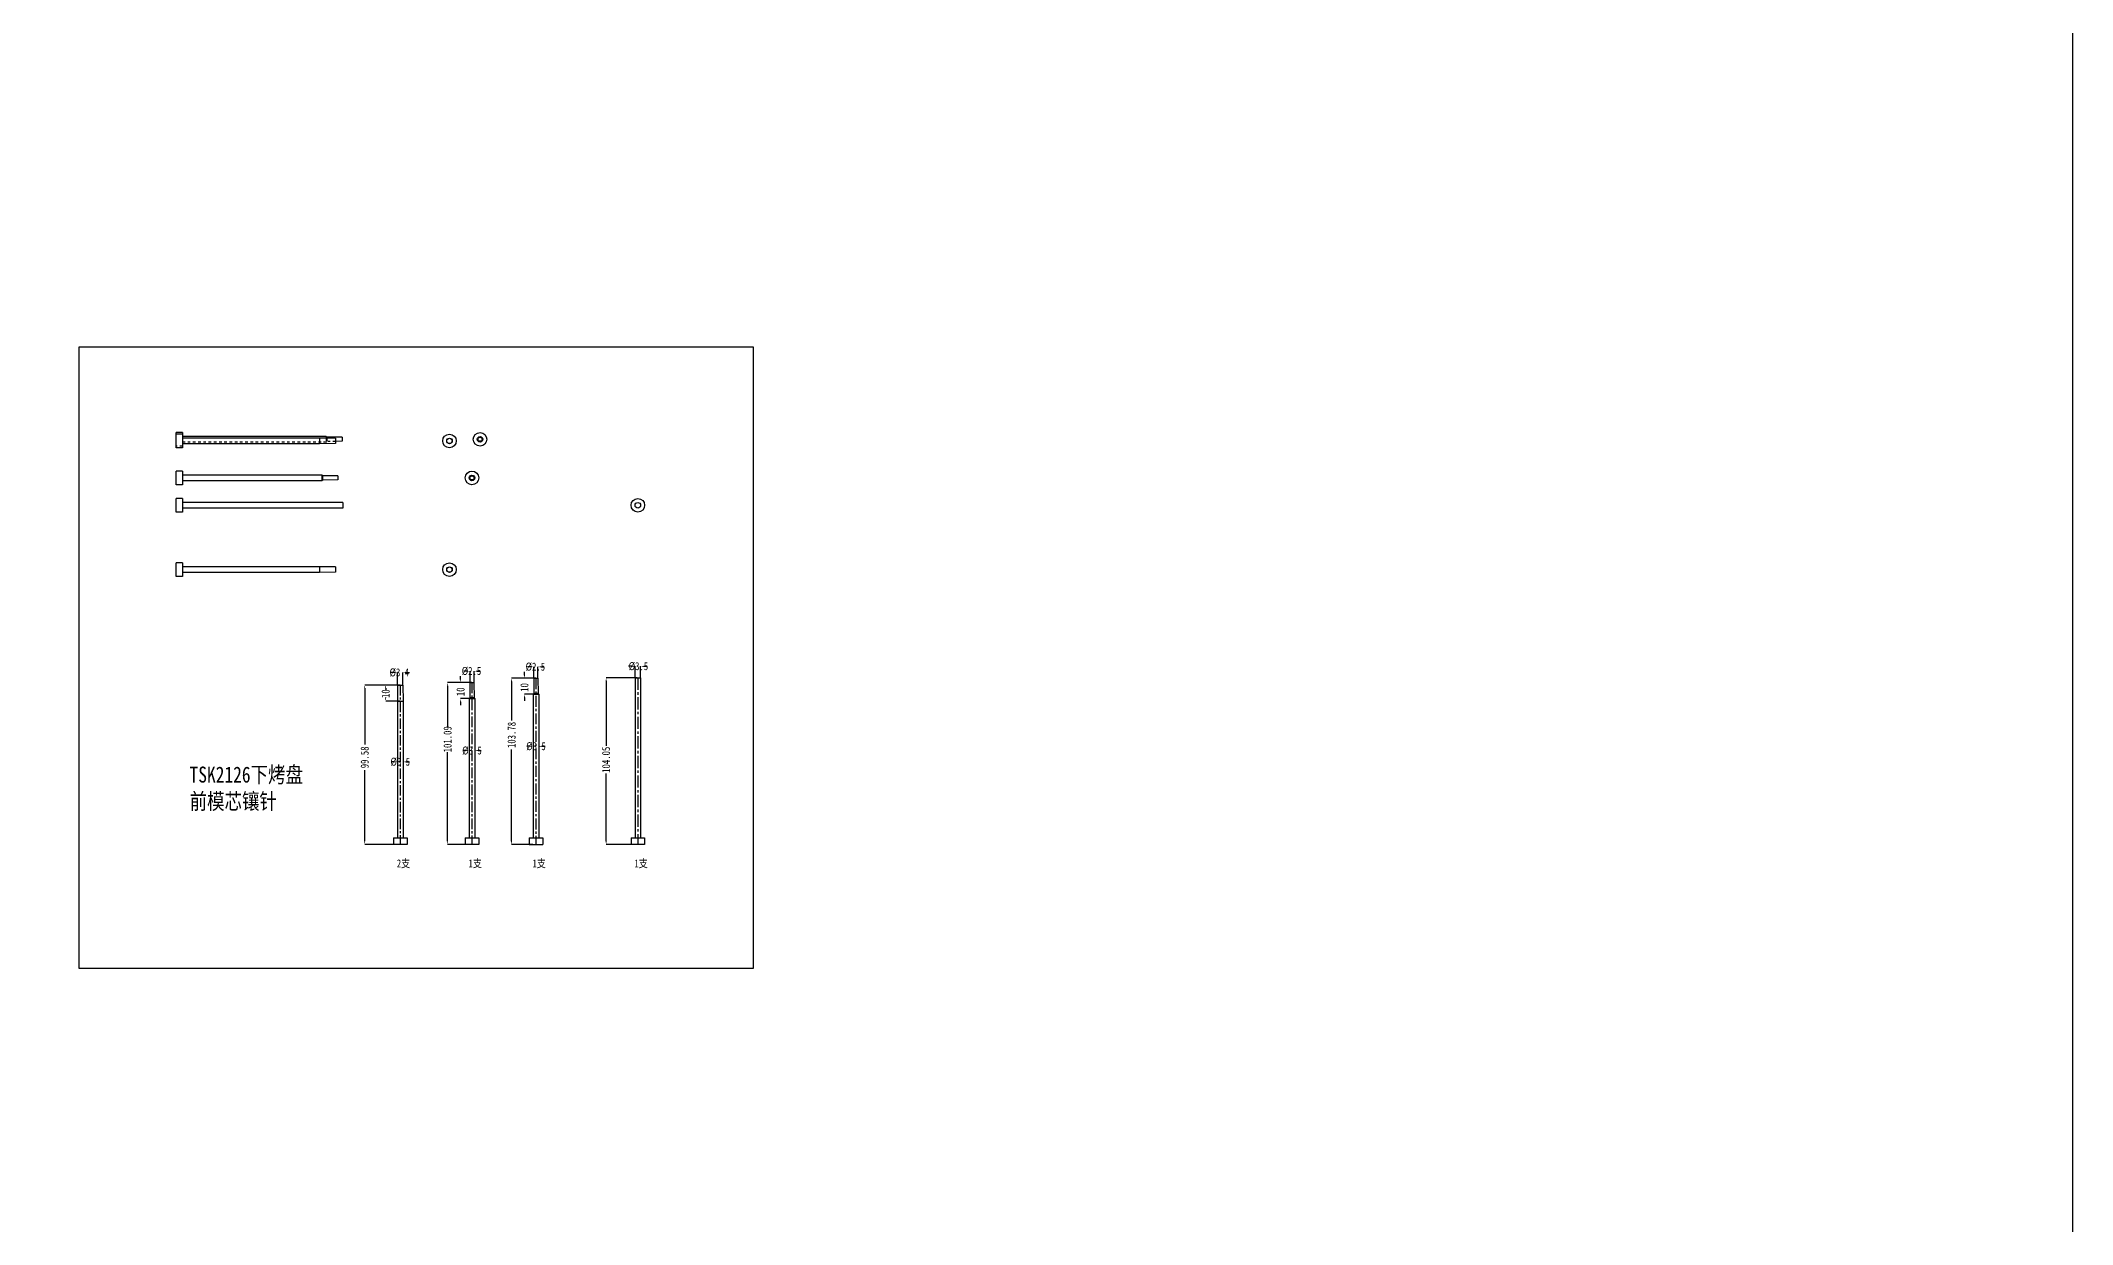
# Model space of a CAD drawing. Header units: millimetres. Extents: x 3267 to 5677, y -4731 to 2600.
# Drawn here: x 4408 to 5677, y -3928 to -3189 of the extents above; entities that cross this region are included whole.
import ezdxf

# ---------------------------------------------------------------- set-up
doc = ezdxf.new("R2010")
doc.units = ezdxf.units.MM
doc.header["$LTSCALE"] = 16.335
doc.header["$PDMODE"] = 3
doc.header["$PDSIZE"] = 0.3125
doc.linetypes.add('CENTER', pattern=[0.6, 0.375, -0.075, 0.075, -0.075])
doc.linetypes.add('HIDDEN', pattern=[0.2, 0.1, -0.1])
doc.layers.get('0').update_dxf_attribs({"linetype": 'CONTINUOUS'})
doc.layers.get('Defpoints').update_dxf_attribs({"linetype": 'CONTINUOUS'})
for name, color, linetype in [('0 @ 1', 7, 'CONTINUOUS'), ('22', 7, 'CONTINUOUS'), ('23', 7, 'CONTINUOUS')]:
    doc.layers.add(name, color=color, linetype=linetype)
doc.layers.add('dim', color=82, linetype='CONTINUOUS', lineweight=9)
doc.styles.get("Standard").update_dxf_attribs({"font": 'txt', "width": 0.8})
doc.dimstyles.new('副本 STANDARD', dxfattribs={"dimtxt": 6, "dimasz": 4, "dimexe": 0, "dimexo": 0, "dimgap": 0, "dimtad": 0, "dimdsep": 46, "dimlunit": 6, "dimtxsty": 'Standard', "dimcen": 0, "dimclrd": 4, "dimclre": 4, "dimclrt": 6, "dimazin": 2, "dimtfac": 2, "dimtofl": 0, "dimtmove": 1, "dimatfit": 3, "dimfxl": 0, "dimtolj": 1, "dimtzin": 0, "dimarcsym": 0})

# ---------------------------------------------------------------- blocks, each defined once
blk = doc.blocks.new('*D498')
at = {"layer": 'Defpoints', "color": 0}
for p in [(4779.5, -3579.5), (4779.5, -3586.6), (4783, -3586.6)]:
    blk.add_point(p, dxfattribs=at)
at = {"layer": 'dim', "color": 4, "lineweight": -2}
for p, q in [((4777.5, -3579.5), (4775.5, -3579.5)), ((4779.5, -3586.6), (4779.5, -3579.5)), ((4783, -3586.6), (4783, -3579.5)), ((4785, -3579.5), (4787, -3579.5))]:
    blk.add_line(p, q, dxfattribs=at)
at = {"layer": 'dim', "color": 4}
for points in [[(4777.5, -3579.2), (4777.5, -3579.9), (4779.5, -3579.5)], [(4785, -3579.2), (4785, -3579.9), (4783, -3579.5)]]:
    blk.add_solid(points, dxfattribs=at)
at = {"layer": 'dim', "color": 6, "insert": (4781.6, -3579.5), "char_height": 5, "attachment_point": 5}
blk.add_mtext('\\A1;%%c3.5', dxfattribs=at)
blk = doc.blocks.new('*D499')
at = {"layer": 'Defpoints', "color": 0}
for p in [(4780.9, -3586.7), (4761.4, -3690.8), (4781.2, -3690.8)]:
    blk.add_point(p, dxfattribs=at)
at = {"layer": 'dim', "color": 4, "lineweight": -2}
for p, q in [((4780.9, -3586.7), (4761.4, -3586.7)), ((4761.4, -3588.7), (4761.4, -3629.2)), ((4761.4, -3688.8), (4761.4, -3646.5)), ((4781.2, -3690.8), (4761.4, -3690.8))]:
    blk.add_line(p, q, dxfattribs=at)
at = {"layer": 'dim', "color": 4}
for points in [[(4761.1, -3588.7), (4761.8, -3588.7), (4761.4, -3586.7)], [(4761.1, -3688.8), (4761.8, -3688.8), (4761.4, -3690.8)]]:
    blk.add_solid(points, dxfattribs=at)
at = {"layer": 'dim', "color": 6, "insert": (4761.4, -3637.9), "char_height": 5, "attachment_point": 5, "rotation": 90}
blk.add_mtext('\\A1;104.05', dxfattribs=at)
blk = doc.blocks.new('*D500')
at = {"layer": 'Defpoints', "color": 0}
for p in [(4631.1, -3583.4), (4631.1, -3591.2), (4634.5, -3591.2)]:
    blk.add_point(p, dxfattribs=at)
at = {"layer": 'dim', "color": 4, "lineweight": -2}
for p, q in [((4629.1, -3583.4), (4627.1, -3583.4)), ((4631.1, -3591.2), (4631.1, -3583.4)), ((4634.5, -3591.2), (4634.5, -3583.4)), ((4636.5, -3583.4), (4638.5, -3583.4))]:
    blk.add_line(p, q, dxfattribs=at)
at = {"layer": 'dim', "color": 4}
for points in [[(4629.1, -3583), (4629.1, -3583.7), (4631.1, -3583.4)], [(4636.5, -3583), (4636.5, -3583.7), (4634.5, -3583.4)]]:
    blk.add_solid(points, dxfattribs=at)
at = {"layer": 'dim', "color": 6, "insert": (4632.2, -3583.4), "char_height": 5, "attachment_point": 5}
blk.add_mtext('\\A1;%%c3.4', dxfattribs=at)
blk = doc.blocks.new('*D501')
at = {"layer": 'Defpoints', "color": 0}
for p in [(4632.8, -3591.2), (4623.7, -3601.2), (4632.8, -3601.2)]:
    blk.add_point(p, dxfattribs=at)
at = {"layer": 'dim', "color": 4, "lineweight": -2}
for p, q in [((4632.8, -3591.2), (4623.7, -3591.2)), ((4623.7, -3593.2), (4623.7, -3594.3)), ((4623.7, -3599.2), (4623.7, -3599)), ((4632.8, -3601.2), (4623.7, -3601.2))]:
    blk.add_line(p, q, dxfattribs=at)
at = {"layer": 'dim', "color": 4}
for points in [[(4623.3, -3593.2), (4624, -3593.2), (4623.7, -3591.2)], [(4623.3, -3599.2), (4624, -3599.2), (4623.7, -3601.2)]]:
    blk.add_solid(points, dxfattribs=at)
at = {"layer": 'dim', "color": 6, "insert": (4623.7, -3596.6), "char_height": 5, "attachment_point": 5, "rotation": 90}
blk.add_mtext('\\A1;10', dxfattribs=at)
blk = doc.blocks.new('*D502')
at = {"layer": 'Defpoints', "color": 0}
for p in [(4632.2, -3591.2), (4610.6, -3690.8), (4628.6, -3690.8)]:
    blk.add_point(p, dxfattribs=at)
at = {"layer": 'dim', "color": 4, "lineweight": -2}
for p, q in [((4632.2, -3591.2), (4610.6, -3591.2)), ((4610.6, -3593.2), (4610.6, -3628.4)), ((4610.6, -3688.8), (4610.6, -3644.4)), ((4628.6, -3690.8), (4610.6, -3690.8))]:
    blk.add_line(p, q, dxfattribs=at)
at = {"layer": 'dim', "color": 4}
for points in [[(4610.3, -3593.2), (4610.9, -3593.2), (4610.6, -3591.2)], [(4610.3, -3688.8), (4610.9, -3688.8), (4610.6, -3690.8)]]:
    blk.add_solid(points, dxfattribs=at)
at = {"layer": 'dim', "color": 6, "insert": (4610.6, -3636.4), "char_height": 5, "attachment_point": 5, "rotation": 90}
blk.add_mtext('\\A1;99.58', dxfattribs=at)
blk = doc.blocks.new('*D503')
at = {"layer": 'Defpoints', "color": 0}
for p in [(4631.1, -3639.2), (4634.6, -3639.2), (4634.6, -3639.2)]:
    blk.add_point(p, dxfattribs=at)
at = {"layer": 'dim', "color": 4, "lineweight": -2}
for p, q in [((4629.1, -3639.2), (4627.1, -3639.2)), ((4636.6, -3639.2), (4638.6, -3639.2))]:
    blk.add_line(p, q, dxfattribs=at)
at = {"layer": 'dim', "color": 4}
for points in [[(4629.1, -3638.9), (4629.1, -3639.6), (4631.1, -3639.2)], [(4636.6, -3638.9), (4636.6, -3639.6), (4634.6, -3639.2)]]:
    blk.add_solid(points, dxfattribs=at)
at = {"layer": 'dim', "color": 6, "insert": (4632.8, -3639.2), "char_height": 5, "attachment_point": 5}
blk.add_mtext('\\A1;%%c3.5', dxfattribs=at)
blk = doc.blocks.new('*D504')
at = {"layer": 'Defpoints', "color": 0}
for p in [(4676.4, -3589.7), (4678.9, -3582.5), (4678.9, -3589.7)]:
    blk.add_point(p, dxfattribs=at)
at = {"layer": 'dim', "color": 4, "lineweight": -2}
for p, q in [((4674.4, -3582.5), (4672.4, -3582.5)), ((4676.4, -3589.7), (4676.4, -3582.5)), ((4678.9, -3589.7), (4678.9, -3582.5)), ((4680.9, -3582.5), (4682.9, -3582.5))]:
    blk.add_line(p, q, dxfattribs=at)
at = {"layer": 'dim', "color": 4}
for points in [[(4674.4, -3582.2), (4674.4, -3582.9), (4676.4, -3582.5)], [(4680.9, -3582.2), (4680.9, -3582.9), (4678.9, -3582.5)]]:
    blk.add_solid(points, dxfattribs=at)
at = {"layer": 'dim', "color": 6, "insert": (4677.3, -3582.5), "char_height": 5, "attachment_point": 5}
blk.add_mtext('\\A1;%%c2.5', dxfattribs=at)
blk = doc.blocks.new('*D505')
at = {"layer": 'Defpoints', "color": 0}
for p in [(4677.6, -3589.7), (4670.5, -3599.7), (4677.6, -3599.7)]:
    blk.add_point(p, dxfattribs=at)
at = {"layer": 'dim', "color": 4, "lineweight": -2}
for p, q in [((4670.5, -3587.7), (4670.5, -3585.7)), ((4677.6, -3589.7), (4670.5, -3589.7)), ((4677.6, -3599.7), (4670.5, -3599.7)), ((4670.5, -3601.7), (4670.5, -3603.7))]:
    blk.add_line(p, q, dxfattribs=at)
at = {"layer": 'dim', "color": 4}
for points in [[(4670.2, -3587.7), (4670.8, -3587.7), (4670.5, -3589.7)], [(4670.2, -3601.7), (4670.8, -3601.7), (4670.5, -3599.7)]]:
    blk.add_solid(points, dxfattribs=at)
at = {"layer": 'dim', "color": 6, "insert": (4670.5, -3595.4), "char_height": 5, "attachment_point": 5, "rotation": 90}
blk.add_mtext('\\A1;10', dxfattribs=at)
blk = doc.blocks.new('*D506')
at = {"layer": 'Defpoints', "color": 0}
for p in [(4677.6, -3589.7), (4662.4, -3690.8), (4677.6, -3690.8)]:
    blk.add_point(p, dxfattribs=at)
at = {"layer": 'dim', "color": 4, "lineweight": -2}
for p, q in [((4677.6, -3589.7), (4662.4, -3589.7)), ((4662.4, -3591.7), (4662.4, -3617.1)), ((4662.4, -3688.8), (4662.4, -3633.1)), ((4677.6, -3690.8), (4662.4, -3690.8))]:
    blk.add_line(p, q, dxfattribs=at)
at = {"layer": 'dim', "color": 4}
for points in [[(4662.1, -3591.7), (4662.7, -3591.7), (4662.4, -3589.7)], [(4662.1, -3688.8), (4662.7, -3688.8), (4662.4, -3690.8)]]:
    blk.add_solid(points, dxfattribs=at)
at = {"layer": 'dim', "color": 6, "insert": (4662.4, -3625.1), "char_height": 5, "attachment_point": 5, "rotation": 90}
blk.add_mtext('\\A1;101.09', dxfattribs=at)
blk = doc.blocks.new('*D507')
at = {"layer": 'Defpoints', "color": 0}
for p in [(4675.9, -3632.2), (4679.4, -3632.2), (4679.4, -3632.2)]:
    blk.add_point(p, dxfattribs=at)
at = {"layer": 'dim', "color": 4, "lineweight": -2}
for p, q in [((4673.9, -3632.2), (4671.9, -3632.2)), ((4681.4, -3632.2), (4683.4, -3632.2))]:
    blk.add_line(p, q, dxfattribs=at)
at = {"layer": 'dim', "color": 4}
for points in [[(4673.9, -3631.8), (4673.9, -3632.5), (4675.9, -3632.2)], [(4681.4, -3631.8), (4681.4, -3632.5), (4679.4, -3632.2)]]:
    blk.add_solid(points, dxfattribs=at)
at = {"layer": 'dim', "color": 6, "insert": (4677.6, -3632.2), "char_height": 5, "attachment_point": 5}
blk.add_mtext('\\A1;%%c3.5', dxfattribs=at)
blk = doc.blocks.new('*D509')
at = {"layer": 'Defpoints', "color": 0}
for p in [(4716.3, -3587), (4718.8, -3579.8), (4718.8, -3587)]:
    blk.add_point(p, dxfattribs=at)
at = {"layer": 'dim', "color": 4, "lineweight": -2}
for p, q in [((4714.3, -3579.8), (4712.3, -3579.8)), ((4716.3, -3587), (4716.3, -3579.8)), ((4718.8, -3587), (4718.8, -3579.8)), ((4720.8, -3579.8), (4722.8, -3579.8))]:
    blk.add_line(p, q, dxfattribs=at)
at = {"layer": 'dim', "color": 4}
for points in [[(4714.3, -3579.5), (4714.3, -3580.2), (4716.3, -3579.8)], [(4720.8, -3579.5), (4720.8, -3580.2), (4718.8, -3579.8)]]:
    blk.add_solid(points, dxfattribs=at)
at = {"layer": 'dim', "color": 6, "insert": (4717.2, -3579.8), "char_height": 5, "attachment_point": 5}
blk.add_mtext('\\A1;%%c2.5', dxfattribs=at)
blk = doc.blocks.new('*D510')
at = {"layer": 'Defpoints', "color": 0}
for p in [(4717.6, -3587), (4710.4, -3597), (4717.6, -3597)]:
    blk.add_point(p, dxfattribs=at)
at = {"layer": 'dim', "color": 4, "lineweight": -2}
for p, q in [((4710.4, -3585), (4710.4, -3583)), ((4717.6, -3587), (4710.4, -3587)), ((4717.6, -3597), (4710.4, -3597)), ((4710.4, -3599), (4710.4, -3601))]:
    blk.add_line(p, q, dxfattribs=at)
at = {"layer": 'dim', "color": 4}
for points in [[(4710.1, -3585), (4710.8, -3585), (4710.4, -3587)], [(4710.1, -3599), (4710.8, -3599), (4710.4, -3597)]]:
    blk.add_solid(points, dxfattribs=at)
at = {"layer": 'dim', "color": 6, "insert": (4710.4, -3592.7), "char_height": 5, "attachment_point": 5, "rotation": 90}
blk.add_mtext('\\A1;10', dxfattribs=at)
blk = doc.blocks.new('*D511')
at = {"layer": 'Defpoints', "color": 0}
for p in [(4717.6, -3587), (4702.4, -3690.8), (4715.7, -3690.8)]:
    blk.add_point(p, dxfattribs=at)
at = {"layer": 'dim', "color": 4, "lineweight": -2}
for p, q in [((4717.6, -3587), (4702.4, -3587)), ((4702.4, -3589), (4702.4, -3613.4)), ((4702.4, -3688.8), (4702.4, -3631.4)), ((4715.7, -3690.8), (4702.4, -3690.8))]:
    blk.add_line(p, q, dxfattribs=at)
at = {"layer": 'dim', "color": 4}
for points in [[(4702, -3589), (4702.7, -3589), (4702.4, -3587)], [(4702, -3688.8), (4702.7, -3688.8), (4702.4, -3690.8)]]:
    blk.add_solid(points, dxfattribs=at)
at = {"layer": 'dim', "color": 6, "insert": (4702.4, -3622.4), "char_height": 5, "attachment_point": 5, "rotation": 90}
blk.add_mtext('\\A1;103.78', dxfattribs=at)
blk = doc.blocks.new('*D508')
at = {"layer": 'Defpoints', "color": 0}
for p in [(4715.8, -3629.5), (4719.3, -3629.5), (4719.3, -3629.5)]:
    blk.add_point(p, dxfattribs=at)
at = {"layer": 'dim', "color": 4, "lineweight": -2}
for p, q in [((4713.8, -3629.5), (4711.8, -3629.5)), ((4721.3, -3629.5), (4723.3, -3629.5))]:
    blk.add_line(p, q, dxfattribs=at)
at = {"layer": 'dim', "color": 4}
for points in [[(4713.8, -3629.1), (4713.8, -3629.8), (4715.8, -3629.5)], [(4721.3, -3629.1), (4721.3, -3629.8), (4719.3, -3629.5)]]:
    blk.add_solid(points, dxfattribs=at)
at = {"layer": 'dim', "color": 6, "insert": (4717.6, -3629.5), "char_height": 5, "attachment_point": 5}
blk.add_mtext('\\A1;%%c3.5', dxfattribs=at)

msp = doc.modelspace()

# ---------------------------------------------------------------- linework, layer by layer
for p, q in [((4713.319, -3686.774), (4713.319, -3690.774)), ((4713.319, -3686.774), (4721.819, -3686.774)), ((4713.319, -3690.774), (4721.819, -3690.774))]:
    msp.add_line(p, q)
for points in [[(3267.117, 2600.155), (5677.436, 2600.155), (5677.436, -4730.658), (3267.117, -4730.658)], [(4432.241, -3379.877), (4853.224, -3379.877), (4853.224, -3768.305), (4432.241, -3768.305)]]:
    msp.add_lwpolyline(points, close=True)
at = {"layer": '22', "color": 1, "linetype": 'CENTER', "ltscale": 1.246443}
msp.add_line((4781.248, -3586.574), (4781.248, -3690.774), dxfattribs=at)
at = {"layer": '23', "color": 7, "linetype": 'Continuous'}
for p, q in [((4492.798, -3442.917), (4492.798, -3433.412)), ((4496.798, -3433.412), (4492.798, -3433.412)), ((4496.798, -3434.417), (4492.798, -3434.417)), ((4496.798, -3433.412), (4496.798, -3442.917)), ((4586.577, -3435.912), (4496.798, -3435.912)), ((4582.377, -3436.917), (4496.798, -3436.917)), ((4582.377, -3436.917), (4582.377, -3440.417)), ((4592.377, -3436.967), (4582.377, -3436.917)), ((4586.577, -3435.912), (4586.577, -3436.938)), ((4587.027, -3436.364), (4586.577, -3435.912)), ((4587.027, -3436.94), (4587.027, -3436.364)), ((4596.577, -3436.412), (4587.027, -3436.364)), ((4592.377, -3436.967), (4592.377, -3440.367)), ((4596.577, -3438.912), (4592.377, -3438.933)), ((4596.577, -3436.412), (4596.577, -3438.911)), ((4496.798, -3442.917), (4492.798, -3442.917)), ((4582.377, -3440.417), (4496.798, -3440.417)), ((4592.377, -3440.367), (4582.377, -3440.417)), ((4492.798, -3466.032), (4492.798, -3457.532)), ((4496.798, -3457.532), (4492.798, -3457.532)), ((4496.798, -3457.532), (4496.798, -3466.032)), ((4583.884, -3460.032), (4496.798, -3460.032)), ((4583.884, -3463.532), (4496.798, -3463.532)), ((4583.884, -3460.032), (4583.884, -3463.532)), ((4584.334, -3460.484), (4583.884, -3460.032)), ((4584.334, -3463.08), (4583.884, -3463.532)), ((4584.334, -3463.08), (4584.334, -3460.484)), ((4593.884, -3460.532), (4584.334, -3460.484)), ((4593.884, -3463.032), (4584.334, -3463.08)), ((4593.884, -3460.532), (4593.884, -3463.031)), ((4496.798, -3466.032), (4492.798, -3466.032)), ((4492.798, -3483.117), (4492.798, -3474.617)), ((4496.798, -3474.617), (4492.798, -3474.617)), ((4496.798, -3474.617), (4496.798, -3483.117)), ((4596.848, -3477.117), (4496.798, -3477.117)), ((4596.848, -3477.117), (4596.848, -3480.617)), ((4496.798, -3483.117), (4492.798, -3483.117)), ((4596.848, -3480.617), (4496.798, -3480.617)), ((4492.798, -3523.317), (4492.798, -3514.817)), ((4496.798, -3514.817), (4492.798, -3514.817)), ((4496.798, -3514.817), (4496.798, -3523.317)), ((4496.798, -3523.317), (4492.798, -3523.317)), ((4582.377, -3517.317), (4496.798, -3517.317)), ((4582.377, -3520.817), (4496.798, -3520.817)), ((4582.377, -3517.317), (4582.377, -3520.817)), ((4592.377, -3517.367), (4582.377, -3517.317)), ((4592.377, -3520.767), (4582.377, -3520.817)), ((4592.377, -3517.367), (4592.377, -3520.767)), ((4631.101, -3591.196), (4631.051, -3601.196)), ((4631.101, -3591.196), (4634.501, -3591.196)), ((4634.501, -3591.196), (4634.551, -3601.196)), ((4676.374, -3589.688), (4676.327, -3599.238)), ((4676.374, -3589.688), (4678.874, -3589.688)), ((4678.874, -3589.688), (4678.922, -3599.238)), ((4716.319, -3586.995), (4716.271, -3596.545)), ((4716.319, -3586.995), (4718.819, -3586.995)), ((4718.819, -3586.995), (4718.866, -3596.545)), ((4779.498, -3586.724), (4782.998, -3586.724)), ((4779.498, -3586.724), (4779.498, -3686.774)), ((4782.998, -3586.724), (4782.998, -3686.774)), ((4631.051, -3601.196), (4631.051, -3686.774)), ((4631.051, -3601.196), (4634.551, -3601.196)), ((4634.551, -3601.196), (4634.551, -3686.774)), ((4676.327, -3599.238), (4675.874, -3599.688)), ((4675.874, -3599.688), (4675.874, -3686.774)), ((4675.874, -3599.688), (4679.374, -3599.688)), ((4678.922, -3599.238), (4676.327, -3599.238)), ((4678.922, -3599.238), (4679.374, -3599.688)), ((4679.374, -3599.688), (4679.374, -3686.774)), ((4716.271, -3596.545), (4715.819, -3596.995)), ((4715.819, -3596.995), (4715.819, -3686.774)), ((4715.819, -3596.995), (4719.319, -3596.995)), ((4718.866, -3596.545), (4716.271, -3596.545)), ((4718.866, -3596.545), (4719.319, -3596.995)), ((4719.319, -3596.995), (4719.319, -3686.774)), ((4628.551, -3686.774), (4637.051, -3686.774)), ((4628.551, -3686.774), (4628.551, -3690.774)), ((4637.051, -3690.774), (4628.551, -3690.774)), ((4637.051, -3686.774), (4637.051, -3690.774)), ((4673.374, -3686.774), (4681.874, -3686.774)), ((4673.374, -3686.774), (4673.374, -3690.774)), ((4681.874, -3690.774), (4673.374, -3690.774)), ((4681.874, -3686.774), (4681.874, -3690.774)), ((4721.819, -3686.774), (4721.819, -3690.774)), ((4776.998, -3686.774), (4785.498, -3686.774)), ((4776.998, -3686.774), (4776.998, -3690.774)), ((4785.498, -3690.774), (4776.998, -3690.774)), ((4785.498, -3686.774), (4785.498, -3690.774))]:
    msp.add_line(p, q, dxfattribs=at)
at = {"layer": '23', "color": 8, "linetype": 'HIDDEN'}
for p, q in [((4586.577, -3439.412), (4496.798, -3439.412)), ((4586.577, -3436.938), (4586.577, -3439.412)), ((4587.027, -3438.96), (4586.577, -3439.412)), ((4587.027, -3436.94), (4587.027, -3438.96)), ((4592.377, -3438.933), (4587.027, -3438.96)), ((4496.798, -3441.912), (4492.798, -3441.912))]:
    msp.add_line(p, q, dxfattribs=at)
at = {"layer": '23', "color": 1, "linetype": 'CENTER', "ltscale": 1.064558}
msp.add_line((4632.801, -3591.196), (4632.801, -3690.774), dxfattribs=at)
at = {"layer": '23', "color": 1, "linetype": 'CENTER', "ltscale": 1.08331}
msp.add_line((4677.624, -3589.688), (4677.624, -3690.774), dxfattribs=at)
at = {"layer": '23', "color": 1, "linetype": 'CENTER', "ltscale": 1.116815}
msp.add_line((4717.569, -3586.995), (4717.569, -3690.774), dxfattribs=at)
at = {"layer": '23', "color": 7, "linetype": 'Continuous'}
for centre, radius in [((4663.554, -3438.667), 4.25), ((4663.554, -3438.667), 1.75), ((4663.554, -3438.667), 1.7), ((4682.649, -3437.662), 4.25), ((4682.649, -3437.662), 1.75), ((4682.649, -3437.662), 1.298), ((4682.649, -3437.662), 1.25), ((4677.624, -3461.782), 4.25), ((4677.624, -3461.782), 1.75), ((4677.624, -3461.782), 1.298), ((4677.624, -3461.782), 1.25), ((4781.248, -3478.867), 4.25), ((4781.248, -3478.867), 1.75), ((4663.554, -3519.067), 4.25), ((4663.554, -3519.067), 1.75), ((4663.554, -3519.067), 1.7)]:
    msp.add_circle(centre, radius, dxfattribs=at)

# ---------------------------------------------------------------- texts
at = {"insert": (4501.189, -3642.144), "char_height": 10, "width": 231.00041, "attachment_point": 1}
msp.add_mtext('{\\fSimSun|b0|i0|c134|p2;TSK2126下烤盘\\P前模芯镶针}', dxfattribs=at)
at = {"layer": '0 @ 1', "char_height": 5, "width": 14.75164, "attachment_point": 1}
for s, insert in [('{\\fSimSun|b0|i0|c134|p2;2支}', (4630.643, -3700.151)), ('{\\fSimSun|b0|i0|c134|p2;1支}', (4675.467, -3700.151)), ('{\\fSimSun|b0|i0|c134|p2;1支}', (4715.411, -3700.151)), ('{\\fSimSun|b0|i0|c134|p2;1支}', (4779.09, -3700.151))]:
    msp.add_mtext(s, dxfattribs=dict(at, insert=insert))

# ---------------------------------------------------------------- dimensions: what is measured, and where the dimension line sits
at = {"layer": 'dim'}
for base, p1, p2, picture, middle in [((4678.874, -3582.529), (4676.374, -3589.688), (4678.874, -3589.676), '*D504', (4677.256, -3582.529)), ((4718.819, -3579.835), (4716.319, -3586.995), (4718.819, -3586.982), '*D509', (4717.2, -3579.835)), ((4779.498, -3579.522), (4782.998, -3586.574), (4779.498, -3586.574), '*D498', (4781.619, -3579.522)), ((4631.101, -3583.379), (4634.501, -3591.196), (4631.101, -3591.196), '*D500', (4632.234, -3583.379)), ((4679.374, -3632.17), (4675.874, -3632.17), (4679.374, -3632.17), '*D507', (4677.624, -3632.17)), ((4719.319, -3629.477), (4715.819, -3629.477), (4719.319, -3629.477), '*D508', (4717.569, -3629.477)), ((4634.551, -3639.227), (4631.051, -3639.227), (4634.551, -3639.227), '*D503', (4632.801, -3639.227))]:
    dim = msp.add_linear_dim(base=base, p1=p1, p2=p2, text='%%c<>', dimstyle='副本 STANDARD', override={"dimtxt": 5, "dimasz": 2}, dxfattribs=at)
    dim.commit()
    dim.dimension.update_dxf_attribs({"geometry": picture, "text_midpoint": middle, "dimtype": 160})
for base, p1, p2, picture, middle in [((4610.603, -3690.774), (4632.234, -3591.196), (4628.551, -3690.774), '*D502', (4610.603, -3636.442)), ((4623.656, -3601.196), (4632.801, -3591.196), (4632.801, -3601.196), '*D501', (4623.656, -3596.624)), ((4662.409, -3690.774), (4677.624, -3589.688), (4677.624, -3690.774), '*D506', (4662.409, -3625.134)), ((4670.504, -3599.688), (4677.624, -3589.688), (4677.624, -3599.688), '*D505', (4670.504, -3595.397)), ((4702.354, -3690.774), (4717.569, -3586.995), (4715.661, -3690.774), '*D511', (4702.354, -3622.441)), ((4710.448, -3596.995), (4717.569, -3586.995), (4717.569, -3596.995), '*D510', (4710.448, -3592.703)), ((4761.448, -3690.774), (4780.883, -3586.724), (4781.248, -3690.774), '*D499', (4761.448, -3637.863))]:
    dim = msp.add_linear_dim(base=base, p1=p1, p2=p2, angle=90, dimstyle='副本 STANDARD', override={"dimtxt": 5, "dimasz": 2}, dxfattribs=at)
    dim.commit()
    dim.dimension.update_dxf_attribs({"geometry": picture, "text_midpoint": middle, "dimtype": 160})

doc.saveas('drawing.dxf')
